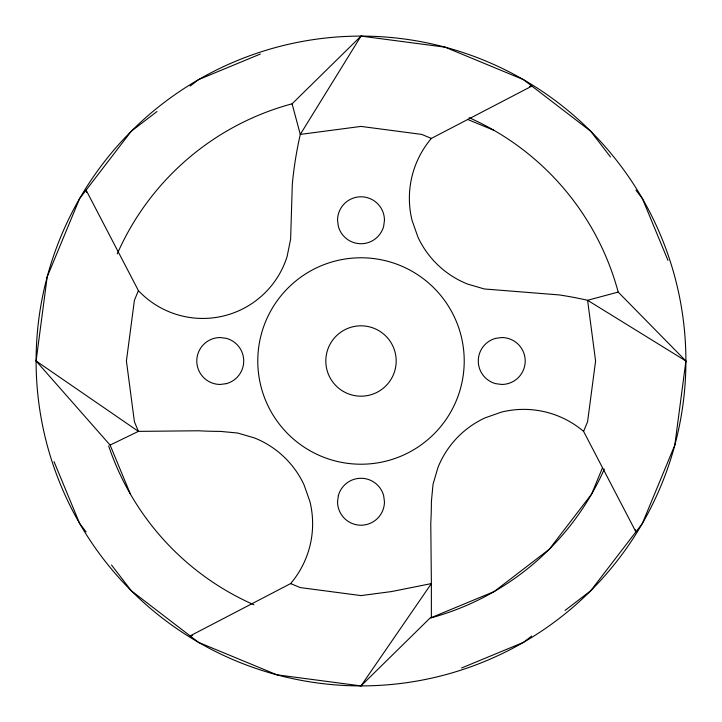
<?xml version="1.0" encoding="UTF-8"?>
<svg xmlns="http://www.w3.org/2000/svg" width="722" height="722" viewBox="0 0 722 722"><rect width="100%" height="100%" fill="white"/><g stroke="black" fill="none" stroke-linecap="round" stroke-linejoin="round"><path stroke-width="1.08" d="M130.42 494.128L110.105 445.086L36.1 361L47.174 276.914L79.628 198.55L131.26 131.26L156.981 111.522M469.119 117.686A266.256 266.256 0 0 1 618.185 292.085L685.9 361L674.826 445.086L642.372 523.45L590.74 590.74L565.037 610.46M86.487 192.341L86.099 190.121L138.407 290.623L134.409 300.289L126.413 361L134.409 421.711L138.407 431.377L198.622 430.772A386.216 386.216 0 0 0 220.246 431.377L237.664 433.029L254.451 437.938A92.38 92.38 0 0 1 304.097 484.985L309.9 501.483A92.38 92.38 0 0 1 290.623 583.593L190.121 635.901L192.341 635.513M635.306 529.713L635.901 531.879L583.593 431.377L587.591 421.711L595.587 361L587.591 300.289A386.216 386.216 0 0 0 559.243 294.928L484.336 288.971L467.549 284.062A92.38 92.38 0 0 1 417.903 237.015L412.1 220.517A92.38 92.38 0 0 1 431.377 138.407L531.879 86.099L529.659 86.487M602.581 467.567L591.58 494.128L549.271 549.271L494.128 591.58L429.915 618.185L361 685.9L276.914 674.826L198.55 642.372L131.26 590.74L111.522 565.019M610.46 156.963L590.74 131.26L523.45 79.628L445.086 47.174L361 36.1L300.289 134.409A386.216 386.216 0 0 0 292.311 184.236L290.623 239.108L287.085 256.608A88.391 88.391 0 0 1 138.407 290.623M361 685.9L431.377 583.593L430.772 523.378A386.216 386.216 0 0 0 431.377 501.754L433.029 484.336L437.938 467.549A92.38 92.38 0 0 1 484.985 417.903L501.483 412.1A92.38 92.38 0 0 1 583.593 431.377M117.235 253.909A266.256 266.256 0 0 1 292.085 103.815L361 36.1M190.121 86.099L198.55 79.628L260.398 54.015M531.69 636.046L523.45 642.372L461.575 668.003M110.105 445.086L138.407 431.377L36.1 361M618.185 292.085L587.591 300.289L685.9 361A324.9 324.9 0 0 1 198.55 642.372A324.9 324.9 0 0 1 198.55 79.628A324.9 324.9 0 0 1 685.9 361M467.378 119.338L494.128 130.42M431.377 138.407L421.711 134.409L361 126.413L300.289 134.409L292.085 103.815M290.623 583.593L300.289 587.591L361 595.587L391.36 591.589L431.377 583.593L431.377 617.572M635.901 190.121L642.372 198.55L667.985 260.398M86.099 531.879L79.628 523.45L54.015 461.602M604.314 469.119A266.256 266.256 0 0 1 430.989 617.888M253.909 604.765A266.256 266.256 0 0 1 108.67 445.979M338.338 495.68L337.544 501.754A23.456 23.456 0 0 0 361 525.21A23.456 23.456 0 0 0 384.456 501.754L383.662 495.68A23.456 23.456 0 0 0 338.338 495.68M384.456 220.246L383.662 226.32A23.456 23.456 0 0 1 338.338 226.32L337.544 220.246A23.456 23.456 0 0 1 361 196.79A23.456 23.456 0 0 1 384.456 220.246M501.754 337.544L495.68 338.338A23.456 23.456 0 0 0 495.68 383.662L501.754 384.456A23.456 23.456 0 0 0 525.21 361A23.456 23.456 0 0 0 501.754 337.544M226.32 383.662L220.246 384.456A23.456 23.456 0 0 1 196.79 361A23.456 23.456 0 0 1 220.246 337.544L226.32 338.338A23.456 23.456 0 0 1 226.32 383.662M309.395 450.393A103.219 103.219 0 0 0 464.219 361A103.219 103.219 0 0 0 309.395 271.607A103.219 103.219 0 0 0 309.395 450.393M343.41 391.477A35.188 35.188 0 0 0 396.188 361A35.188 35.188 0 0 0 343.41 330.523A35.188 35.188 0 0 0 343.41 391.477"/></g></svg>
